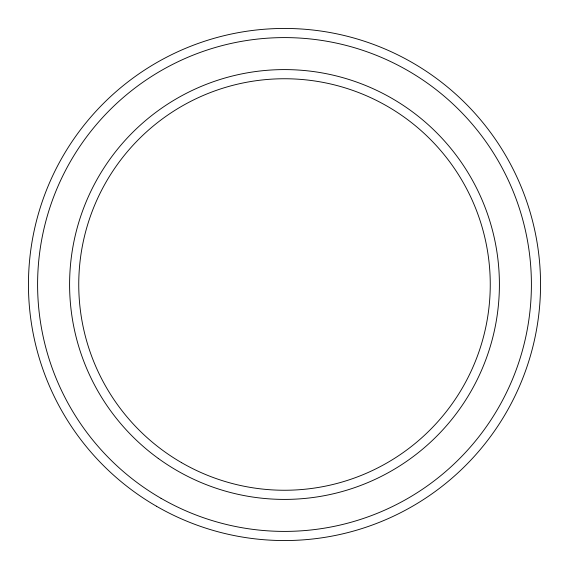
<?xml version="1.0" encoding="UTF-8"?>
<svg xmlns="http://www.w3.org/2000/svg" width="569" height="569" viewBox="0 0 569 569"><rect width="100%" height="100%" fill="white"/><g stroke="black" fill="none" stroke-linecap="round" stroke-linejoin="round"><path stroke-width="0.85" d="M156.475 506.246A256.05 256.05 0 0 0 540.55 284.5A256.05 256.05 0 0 0 156.475 62.754A256.05 256.05 0 0 0 156.475 506.246M181.625 462.689A205.758 205.758 0 0 0 490.258 284.5A205.758 205.758 0 0 0 181.625 106.311A205.758 205.758 0 0 0 181.625 462.689M161.048 498.323A246.903 246.903 0 0 0 531.403 284.5A246.903 246.903 0 0 0 161.048 70.677A246.903 246.903 0 0 0 161.048 498.323M158.232 458.394A214.897 214.897 0 0 0 498.231 306.904A214.897 214.897 0 0 0 197.038 88.202A214.897 214.897 0 0 0 158.232 458.394"/></g></svg>
